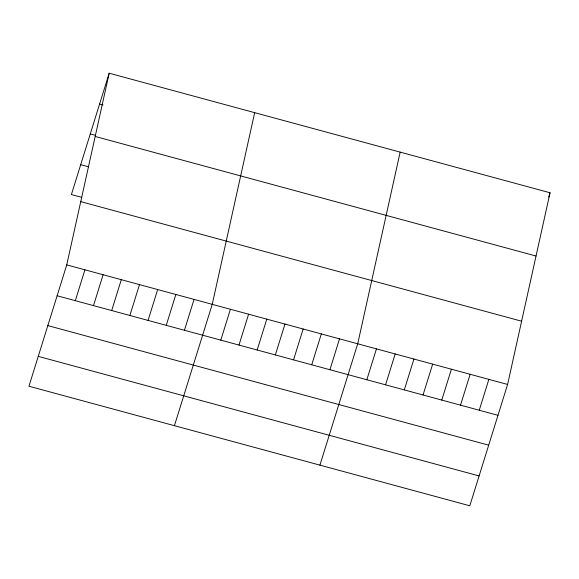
<?xml version="1.0" encoding="UTF-8"?>
<svg xmlns="http://www.w3.org/2000/svg" width="579" height="579" viewBox="0 0 579 579"><rect width="100%" height="100%" fill="white"/><g stroke="black" fill="none" stroke-linecap="round" stroke-linejoin="round"><path stroke-width="0.87" d="M66.744 264.885L109.192 73.207L550.05 192.771L507.602 384.449L469.808 505.793L28.95 386.229L66.744 264.885L507.602 384.449M254.673 112.666L212.225 304.344L174.431 425.681M400.161 152.118L357.713 343.803L319.919 465.14M109.192 73.207L71.398 194.551L81.791 197.367M75.313 300.682L84.932 269.821M93.501 305.618L103.113 274.75M111.689 310.547L121.3 279.679M129.87 315.483L139.488 284.615M148.058 320.411L157.669 289.543M166.245 325.347L175.857 294.479M184.426 330.276L194.045 299.408M220.802 340.141L230.413 309.273M238.982 345.07L248.601 314.209M257.17 350.006L266.781 319.138M275.358 354.934L284.969 324.074M293.539 359.87L303.157 329.002M311.726 364.799L321.338 333.938M329.914 369.735L339.526 338.867M366.833 379.744L376.444 348.884M385.571 384.825L395.182 353.964M404.308 389.913L413.92 359.045M423.046 394.994L432.658 364.126M441.777 400.075L451.396 369.207M460.515 405.155L470.134 374.287M479.253 410.236L488.864 379.368M548.718 197.063L550.05 192.771M99.574 104.075L103.04 105.009M90.281 133.93L95.47 135.341M95.18 136.463L536.045 256.027M80.698 164.689L88.493 166.803M80.749 201.63L521.614 321.2M57.133 295.753L497.991 415.317M47.833 325.608L488.69 445.171M38.25 356.367L479.108 475.938"/></g></svg>
